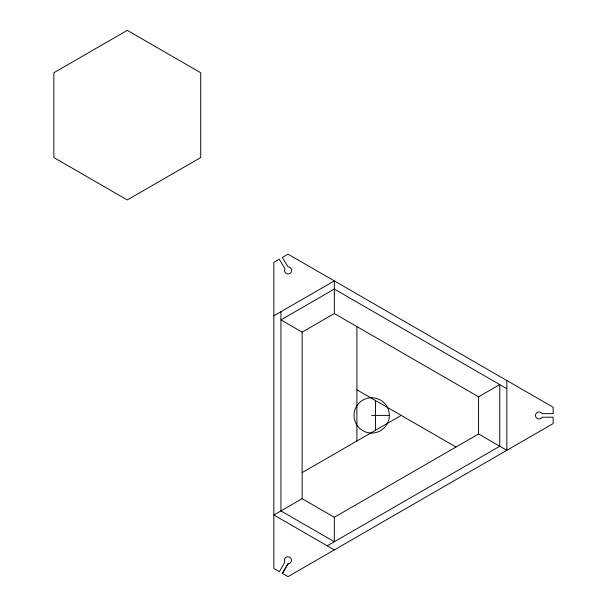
<?xml version="1.0" encoding="UTF-8"?>
<svg xmlns="http://www.w3.org/2000/svg" width="607" height="607" viewBox="0 0 607 607"><rect width="100%" height="100%" fill="white"/><g stroke="black" fill="none" stroke-linecap="round" stroke-linejoin="round"><path stroke-width="0.91" d="M282.43 573.433L287.953 563.82L288.841 563.706A3.536 3.536 0 0 0 291.246 559.085A3.536 3.536 0 0 0 286.436 557.089A3.536 3.536 0 0 0 284.873 562.059L279.402 571.688L273.863 568.493L273.863 262.315L279.243 259.212L284.979 268.734L284.653 269.523A3.536 3.536 0 0 0 287.452 273.916A3.536 3.536 0 0 0 291.588 270.745A3.536 3.536 0 0 0 288.067 266.905L282.308 257.444L287.999 254.158L553.152 407.244L553.152 413.64L542.021 413.64L541.52 412.988A3.536 3.536 0 0 0 536.315 413.215A3.536 3.536 0 0 0 536.99 418.375A3.536 3.536 0 0 0 542.081 417.252L553.152 417.168L553.152 423.565L287.999 576.65L282.43 573.433L287.953 563.82L288.841 563.706M273.863 315.807L334.32 280.904L334.32 313.538L478.566 396.819L478.566 433.99L334.32 517.27L302.134 498.681L302.134 332.128L334.32 313.538M302.172 472.595L401.227 415.4M302.134 498.681L273.863 515.002L334.32 549.904M478.566 396.819L499.766 384.58L499.766 446.228L327.256 545.83M371.674 415.4L389.337 415.4A17.664 17.664 0 0 1 362.842 430.704A17.664 17.664 0 0 1 362.842 400.104A17.664 17.664 0 0 1 389.337 415.4M506.83 388.662L334.32 289.061L280.935 319.889L302.134 332.128M478.566 433.99L506.83 450.311L506.83 380.498M356.893 389.808L455.948 447.002M375.528 400.263L375.528 430.545M356.893 326.619L356.893 440.993M334.32 517.27L334.32 541.748L280.935 510.919L280.935 311.725M127.28 30.35L53.848 72.749L53.848 157.547L127.28 199.946L200.72 157.547L200.72 72.749L127.28 30.35"/></g></svg>
